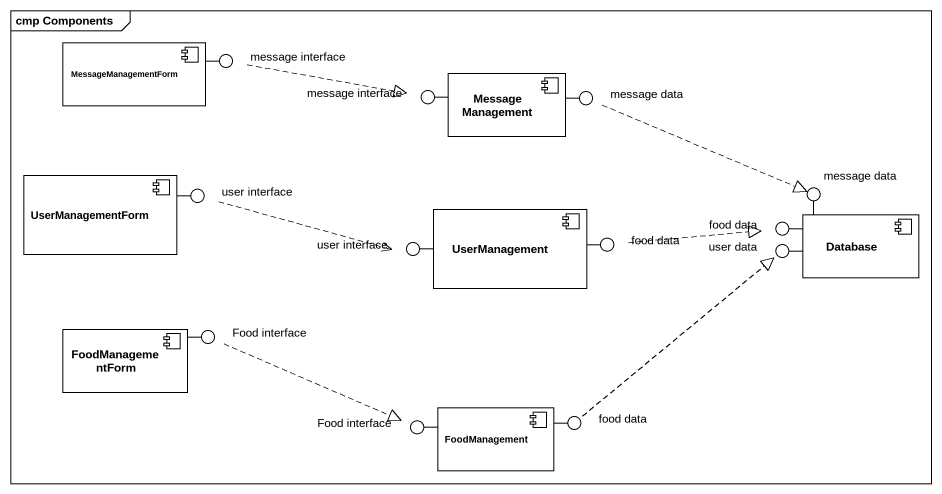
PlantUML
@startuml
mainframe cmp Components
component MessageManagementForm
() "message interface" as message_interface
component MessageManagement
() "message interface" as message_interface_2
() "message data" as message_data
() "message data" as message_data_2
component UserManagementForm
() "user interface" as user_interface
component UserManagement
() "food data" as food_data
component "Database" as Database_
() "user interface" as user_interface_2
() "food data" as food_data_2
() "user data" as user_data
component FoodManagementForm
() "Food interface" as Food_interface
component FoodManagement
() "Food interface" as Food_interface_2
() "food data" as food_data_3
MessageManagementForm -right- message_interface
MessageManagement -left- message_interface_2
MessageManagement -right- message_data
Database_ -up- message_data_2
UserManagementForm -right- user_interface
Database_ -left- food_data
UserManagement -left- user_interface_2
UserManagement -right- food_data_2
Database_ -left- user_data
FoodManagementForm -right- Food_interface
FoodManagement -left- Food_interface_2
FoodManagement -right- food_data_3
message_interface .right.|> message_interface_2
message_data .right.|> message_data_2
user_interface .right.> user_interface_2
food_data_2 .right.|> food_data
Food_interface .right.|> Food_interface_2
food_data_3 .up.|> user_data
@enduml
